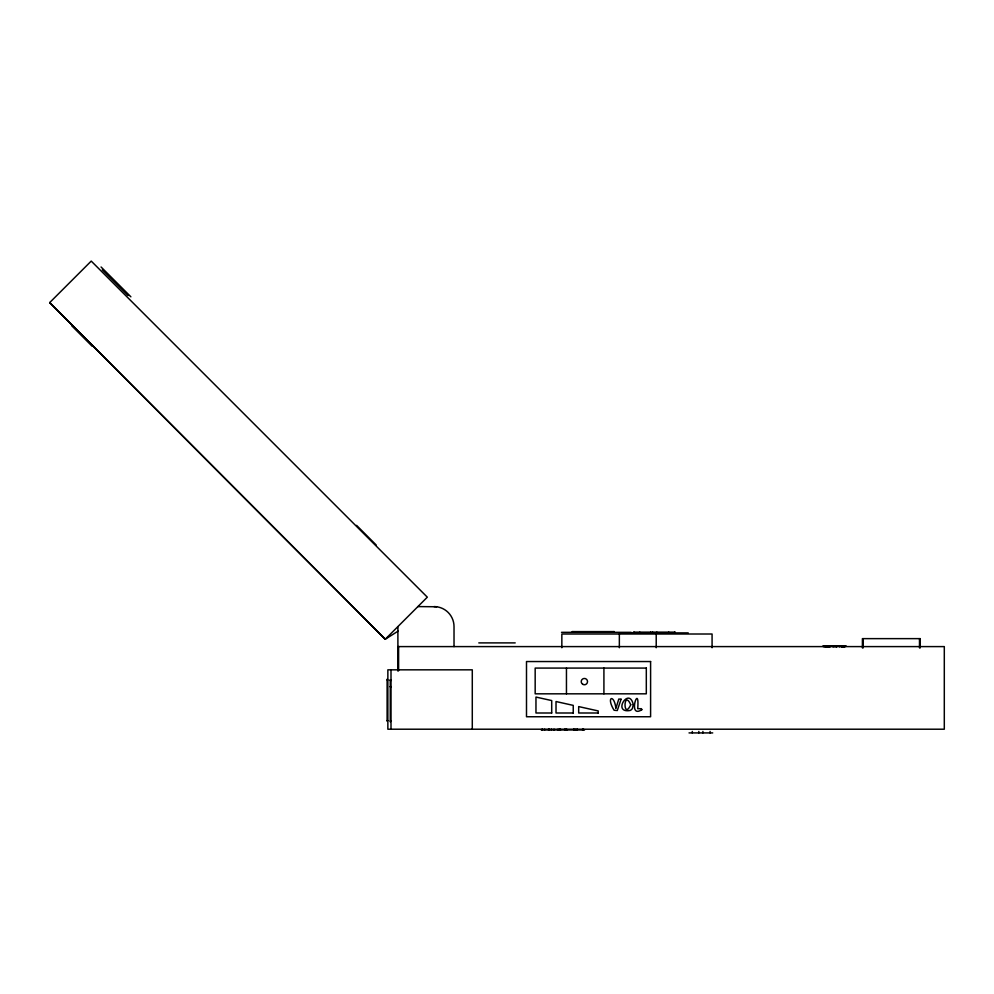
<?xml version="1.0" encoding="UTF-8"?>
<svg xmlns="http://www.w3.org/2000/svg" width="994" height="994" viewBox="0 0 994 994"><rect width="100%" height="100%" fill="white"/><g stroke="black" fill="none" stroke-linecap="round" stroke-linejoin="round"><path stroke-width="1.49" d="M49.7 302.598L91.224 261.087L427.321 597.17L385.25 639.241L49.7 302.598L385.25 639.241L398.097 631.128M417.902 606.588L436.627 606.762M572.109 631.6L614.317 631.6M633.439 632.147L675.261 632.147M561.511 632.333L631.128 632.333M621.151 632.892L688.208 632.892M478.797 642.894L515.203 642.894M823.218 645.864L846.118 645.864M397.898 646.597L944.3 646.597L944.3 729.211L387.859 729.211L387.859 669.832L472.287 669.832L472.287 729.211M390.269 679.908L391.002 679.908M387.113 679.971L387.859 679.971M390.269 680.555L391.002 680.555M390.269 686.556L391.002 686.556M390.269 686.866L391.002 686.866M387.113 720.575L387.859 720.575M541.208 729.956L584.522 729.956M689.028 732.913L712.71 732.913M101.077 267.001L130.885 296.821M102.32 269.821L128.064 295.566M356.548 525.354L376.204 545.01M71.58 325.61L92.256 346.347M920.258 647.902L920.258 638.633L862.407 638.633L862.407 647.902M919.487 638.633L919.487 647.902M863.19 638.633L863.19 647.902M845.186 645.864L845.223 646.597M844.838 645.864L844.875 646.597M844.515 645.864L844.565 646.597M844.266 645.864L844.403 646.597M844.142 645.864L844.142 646.597M843.918 645.864L843.918 646.597M843.769 645.864L843.67 646.597M843.558 645.864L843.558 646.597M843.334 645.864L843.198 646.597M842.862 645.864L842.862 646.597M842.601 645.864L842.601 646.597M842.353 645.864L842.465 646.597M842.266 645.864L842.266 646.597M841.831 645.864L841.769 646.597M841.595 645.864L841.694 646.597M841.483 645.864L841.483 646.597M841.011 645.864L840.924 646.597M839.731 645.864L839.657 646.597M839.607 645.864L839.483 646.597M836.898 645.864L836.898 646.597M836.675 645.864L836.687 646.597M836.488 645.864L836.488 646.597M836.227 645.864L836.227 646.597M836.016 645.864L836.016 646.597M835.556 645.864L835.556 646.597M834.264 645.864L834.264 646.597M833.233 645.864L833.158 646.597M832.612 645.864L832.612 646.597M829.568 645.864L829.667 646.597M829.443 645.864L829.443 646.597M829.17 645.864L829.17 646.597M828.921 645.864L828.921 646.597M828.549 645.864L828.499 646.597L828.375 645.864M828.139 645.864L828.25 646.597M827.94 645.864L827.903 646.597M827.816 645.864L827.816 646.597M827.604 645.864L827.604 646.597M827.132 645.864L827.132 646.597M826.834 645.864L826.834 646.597M826.747 645.864L826.61 646.597M826.461 645.864L826.461 646.597M826.337 645.864L826.337 646.597M826.002 645.864L826.089 646.597M825.803 645.864L825.803 646.597M825.604 645.864L825.604 646.597M825.331 645.864L825.331 646.597M825.032 645.864L825.095 646.597M824.896 645.864L824.871 646.597M824.56 645.864L824.548 646.597M823.79 645.864L823.79 646.597M823.293 645.864L823.293 646.597M712.077 647.728L712.077 634.01L561.846 634.01L561.846 647.728M710.089 731.435L710.089 732.913M702.907 731.435L702.907 732.913M698.832 731.435L698.832 732.913M692.296 731.435L692.296 732.913M674.64 632.147L674.64 632.892M668.763 632.147L668.763 632.892M656.872 632.147L656.872 632.892M656.214 634.01L656.214 647.728M652.673 632.147L652.673 632.892M650.672 632.147L650.672 632.892M639.813 632.147L639.813 632.892M634.073 632.147L634.073 632.892M619.349 634.01L619.349 647.728M613.82 631.6L613.758 632.333M603.917 668.08L603.917 693.824M583.615 729.211L583.615 729.956M583.478 729.211L583.478 729.956M583.143 729.211L583.167 729.956M582.459 729.211L582.472 729.956M577.415 729.211L577.303 729.956M577.154 729.211L577.154 729.956M575.799 729.211L575.799 729.956M574.023 729.211L574.023 729.956M573.861 729.211L573.861 729.956M572.917 631.6L572.904 632.333M566.729 729.211L566.903 729.956M566.555 729.211L566.555 729.956M566.456 668.08L566.456 693.824M565.586 729.211L565.561 729.956M564.555 729.211L564.555 729.956M560.579 729.211L560.579 729.956M560.343 729.211L560.417 729.956M560.044 729.211L560.044 729.956M559.311 729.211L559.311 729.956M558.019 729.211L558.019 729.956M554.043 729.211L554.043 729.956M551.496 729.211L551.496 729.956M549.62 729.211L549.62 729.956M548.613 729.211L548.613 729.956M548.439 729.211L548.452 729.956M544.687 729.211L544.687 729.956M542.55 729.211L542.538 729.956M542.326 729.211L542.413 729.956M542.14 729.211L542.264 729.956M454.022 646.597L454.022 626.593A20.004 20.004 0 0 0 434.018 606.588M398.606 646.597L398.606 670.677M397.898 626.593L397.898 671.074M391.002 669.832L391.002 729.211M390.269 679.722L390.269 721.905M387.113 679.2L387.113 721.209M641.813 709.691C626.792 719.482 639.85 680.94 637.713 708.71L641.441 708.71L641.813 709.691M633.265 704.634L632.445 708.349A4.697 4.697 0 0 1 630.022 710.486C611.844 713.593 629.227 686.046 633.265 704.634M630.743 704.758C622.952 721.209 623.35 688.32 630.743 704.758M621.088 699.242L617.286 710.536L614.093 710.25C605.657 696.67 614.28 693.563 615.87 708.387L618.802 699.03L621.088 699.242M650.598 661.544L526.497 661.544L526.497 716.749L650.598 716.749L650.598 661.544M646.311 668.08L535.17 668.08L535.17 693.824L646.311 693.824L646.311 668.08M551.707 712.996L535.965 712.996L535.965 697.067L551.707 700.571L551.707 712.996M573.24 712.996L556.019 712.996L556.019 701.54L573.24 705.38L573.24 712.996M598.189 712.996L578.682 712.996L578.682 706.585L598.189 710.934L598.189 712.996M391.002 721.097L390.269 721.097L391.002 721.172M833.891 646.597L833.891 645.864L833.829 646.597M830.325 646.597L830.325 645.864L830.239 646.597M582.795 684.332A3.144 3.144 0 0 0 587.529 681.611A3.144 3.144 0 0 0 582.807 678.877A3.144 3.144 0 0 0 582.795 684.332"/></g></svg>
